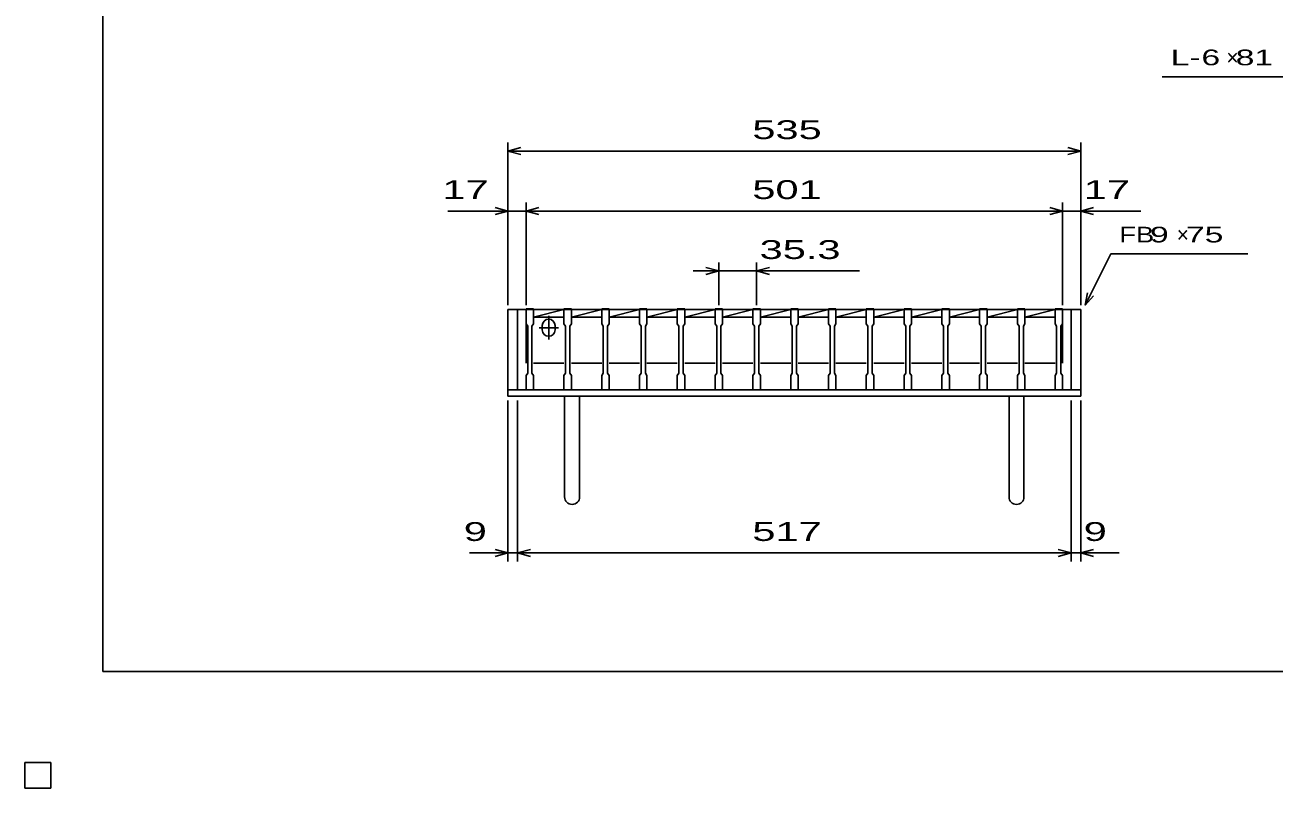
# Model space of a CAD drawing. Units: millimetres, scale not verified. Extents: x -1456 to 1385, y -1026 to 843.
# Drawn here: x -1456 to -289, y -1026 to -313 of the extents above; entities that cross this region are included whole.
import ezdxf
from ezdxf.enums import TextEntityAlignment as Align

# ---------------------------------------------------------------- set-up
doc = ezdxf.new("R2010")
doc.units = ezdxf.units.MM
doc.header["$LTSCALE"] = 8
for name, color, linetype, lineweight in [('0_2', 150, 'Continuous', 25), ('16', 3, 'Continuous', 25), ('19', 6, 'Continuous', 25), ('22', 4, 'Continuous', 25), ('24', 2, 'Continuous', 25), ('32', 4, 'Continuous', 25)]:
    doc.layers.add(name, color=color, linetype=linetype, lineweight=lineweight)
doc.styles.add('ベクトル', font='')
doc.styles.get('ベクトル').set_extended_font_data('ベクトル')

msp = doc.modelspace()

# ---------------------------------------------------------------- linework, layer by layer
at = {"layer": '0_2'}
for p, q in [((-1383.2, -917.2), (-1383.2, 842.8)), ((1384.8, -917.2), (-1383.2, -917.2)), ((-1432, -1002), (-1456, -1002)), ((-1456, -1002), (-1456, -1026)), ((-1432, -1002), (-1456, -1002)), ((-1456, -1002), (-1456, -1026)), ((-1432, -1002), (-1456, -1002)), ((-1456, -1002), (-1456, -1026)), ((-1432, -1002), (-1456, -1002)), ((-1456, -1002), (-1456, -1026)), ((-1432, -1002), (-1456, -1002)), ((-1456, -1002), (-1456, -1026)), ((-1432, -1026), (-1432, -1002)), ((-1432, -1026), (-1432, -1002)), ((-1432, -1026), (-1432, -1002)), ((-1432, -1026), (-1432, -1002)), ((-1432, -1026), (-1432, -1002)), ((-1456, -1026), (-1432, -1026)), ((-1456, -1026), (-1432, -1026)), ((-1456, -1026), (-1432, -1026)), ((-1456, -1026), (-1432, -1026)), ((-1456, -1026), (-1432, -1026))]:
    msp.add_line(p, q, dxfattribs=at)
at = {"layer": '16'}
for p, q in [((-988, -579), (-988, -578.3)), ((-988, -578.3), (-981, -578.3)), ((-988, -579), (-988, -592.5)), ((-981, -579), (-988, -579)), ((-988, -579), (-988, -629)), ((-981, -578.3), (-981, -579)), ((-981, -592.5), (-981, -579)), ((-981, -579), (-952.7, -579)), ((-981, -586), (-952.7, -579)), ((-952.7, -579), (-952.7, -578.3)), ((-952.7, -578.3), (-945.7, -578.3)), ((-952.7, -579), (-952.7, -592.5)), ((-945.7, -579), (-952.7, -579)), ((-945.7, -578.3), (-945.7, -579)), ((-945.7, -592.5), (-945.7, -579)), ((-945.7, -579), (-917.4, -579)), ((-945.7, -586), (-917.4, -579)), ((-917.4, -579), (-917.4, -578.3)), ((-917.4, -578.3), (-910.4, -578.3)), ((-917.4, -579), (-917.4, -592.5)), ((-910.4, -579), (-917.4, -579)), ((-910.4, -578.3), (-910.4, -579)), ((-910.4, -592.5), (-910.4, -579)), ((-910.4, -579), (-882.1, -579)), ((-910.4, -586), (-882.1, -579)), ((-882.1, -579), (-882.1, -578.3)), ((-882.1, -578.3), (-875.1, -578.3)), ((-882.1, -579), (-882.1, -592.5)), ((-875.1, -579), (-882.1, -579)), ((-875.1, -578.3), (-875.1, -579)), ((-875.1, -592.5), (-875.1, -579)), ((-875.1, -579), (-846.8, -579)), ((-875.1, -586), (-846.8, -579)), ((-846.8, -579), (-846.8, -578.3)), ((-846.8, -578.3), (-839.8, -578.3)), ((-846.8, -579), (-846.8, -592.5)), ((-839.8, -579), (-846.8, -579)), ((-839.8, -578.3), (-839.8, -579)), ((-839.8, -592.5), (-839.8, -579)), ((-839.8, -579), (-811.5, -579)), ((-839.8, -586), (-811.5, -579)), ((-811.5, -579), (-811.5, -578.3)), ((-811.5, -578.3), (-804.5, -578.3)), ((-811.5, -579), (-811.5, -592.5)), ((-804.5, -579), (-811.5, -579)), ((-804.5, -578.3), (-804.5, -579)), ((-804.5, -592.5), (-804.5, -579)), ((-804.5, -579), (-776.2, -579)), ((-804.5, -586), (-776.2, -579)), ((-776.2, -579), (-776.2, -578.3)), ((-776.2, -578.3), (-769.2, -578.3)), ((-776.2, -579), (-776.2, -592.5)), ((-769.2, -579), (-776.2, -579)), ((-769.2, -578.3), (-769.2, -579)), ((-769.2, -592.5), (-769.2, -579)), ((-769.2, -579), (-740.9, -579)), ((-769.2, -586), (-740.9, -579)), ((-740.9, -579), (-740.9, -578.3)), ((-740.9, -578.3), (-733.9, -578.3)), ((-740.9, -579), (-740.9, -592.5)), ((-733.9, -579), (-740.9, -579)), ((-733.9, -578.3), (-733.9, -579)), ((-733.9, -592.5), (-733.9, -579)), ((-733.9, -579), (-705.6, -579)), ((-733.9, -586), (-705.6, -579)), ((-705.6, -579), (-705.6, -578.3)), ((-705.6, -578.3), (-698.6, -578.3)), ((-705.6, -579), (-705.6, -592.5)), ((-698.6, -579), (-705.6, -579)), ((-698.6, -578.3), (-698.6, -579)), ((-698.6, -592.5), (-698.6, -579)), ((-698.6, -579), (-670.3, -579)), ((-698.6, -586), (-670.3, -579)), ((-670.3, -579), (-670.3, -578.3)), ((-670.3, -578.3), (-663.3, -578.3)), ((-670.3, -579), (-670.3, -592.5)), ((-663.3, -579), (-670.3, -579)), ((-663.3, -578.3), (-663.3, -579)), ((-663.3, -592.5), (-663.3, -579)), ((-663.3, -579), (-635, -579)), ((-663.3, -586), (-635, -579)), ((-635, -579), (-635, -578.3)), ((-635, -578.3), (-628, -578.3)), ((-635, -579), (-635, -592.5)), ((-628, -579), (-635, -579)), ((-628, -578.3), (-628, -579)), ((-628, -592.5), (-628, -579)), ((-628, -579), (-599.7, -579)), ((-628, -586), (-599.7, -579)), ((-599.7, -579), (-599.7, -578.3)), ((-599.7, -578.3), (-592.7, -578.3)), ((-599.7, -579), (-599.7, -592.5)), ((-592.7, -579), (-599.7, -579)), ((-592.7, -578.3), (-592.7, -579)), ((-592.7, -592.5), (-592.7, -579)), ((-592.7, -579), (-564.4, -579)), ((-592.7, -586), (-564.4, -579)), ((-564.4, -579), (-564.4, -578.3)), ((-564.4, -578.3), (-557.4, -578.3)), ((-564.4, -579), (-564.4, -592.5)), ((-557.4, -579), (-564.4, -579)), ((-557.4, -578.3), (-557.4, -579)), ((-557.4, -592.5), (-557.4, -579)), ((-557.4, -579), (-529.1, -579)), ((-557.4, -586), (-529.1, -579)), ((-529.1, -579), (-529.1, -578.3)), ((-529.1, -578.3), (-522.1, -578.3)), ((-529.1, -579), (-529.1, -592.5)), ((-522.1, -579), (-529.1, -579)), ((-522.1, -578.3), (-522.1, -579)), ((-522.1, -592.5), (-522.1, -579)), ((-522.1, -579), (-494, -579)), ((-522.1, -586), (-494, -579.049)), ((-494, -579), (-494, -578.3)), ((-494, -578.3), (-487, -578.3)), ((-494, -579), (-494, -592.5)), ((-487, -579), (-494, -579)), ((-487, -578.3), (-487, -579)), ((-487, -592.5), (-487, -579)), ((-487, -629), (-487, -579)), ((-988, -592.5), (-986.5, -594.5)), ((-986.5, -594.5), (-986.5, -638.5)), ((-982.5, -594.5), (-981, -592.5)), ((-982.5, -638.5), (-982.5, -594.5)), ((-981, -586), (-952.7, -586)), ((-972.85, -598), (-972.85, -594)), ((-966.85, -607), (-966.85, -585)), ((-960.85, -598), (-960.85, -594)), ((-952.7, -592.5), (-951.2, -594.5)), ((-951.2, -594.5), (-951.2, -638.5)), ((-947.2, -594.5), (-945.7, -592.5)), ((-947.2, -638.5), (-947.2, -594.5)), ((-945.7, -586), (-917.4, -586)), ((-917.4, -592.5), (-915.9, -594.5)), ((-915.9, -594.5), (-915.9, -638.5)), ((-911.9, -594.5), (-910.4, -592.5)), ((-911.9, -638.5), (-911.9, -594.5)), ((-910.4, -586), (-882.1, -586)), ((-882.1, -592.5), (-880.6, -594.5)), ((-880.6, -594.5), (-880.6, -638.5)), ((-876.6, -594.5), (-875.1, -592.5)), ((-876.6, -638.5), (-876.6, -594.5)), ((-875.1, -586), (-846.8, -586)), ((-846.8, -592.5), (-845.3, -594.5)), ((-845.3, -594.5), (-845.3, -638.5)), ((-841.3, -594.5), (-839.8, -592.5)), ((-841.3, -638.5), (-841.3, -594.5)), ((-839.8, -586), (-811.5, -586)), ((-811.5, -592.5), (-810, -594.5)), ((-810, -594.5), (-810, -638.5)), ((-806, -594.5), (-804.5, -592.5)), ((-806, -638.5), (-806, -594.5)), ((-804.5, -586), (-776.2, -586)), ((-776.2, -592.5), (-774.7, -594.5)), ((-774.7, -594.5), (-774.7, -638.5)), ((-770.7, -594.5), (-769.2, -592.5)), ((-770.7, -638.5), (-770.7, -594.5)), ((-769.2, -586), (-740.9, -586)), ((-740.9, -592.5), (-739.4, -594.5)), ((-739.4, -594.5), (-739.4, -638.5)), ((-735.4, -594.5), (-733.9, -592.5)), ((-735.4, -638.5), (-735.4, -594.5)), ((-733.9, -586), (-705.6, -586)), ((-705.6, -592.5), (-704.1, -594.5)), ((-704.1, -594.5), (-704.1, -638.5)), ((-700.1, -594.5), (-698.6, -592.5)), ((-700.1, -638.5), (-700.1, -594.5)), ((-698.6, -586), (-670.3, -586)), ((-670.3, -592.5), (-668.8, -594.5)), ((-668.8, -594.5), (-668.8, -638.5)), ((-664.8, -594.5), (-663.3, -592.5)), ((-664.8, -638.5), (-664.8, -594.5)), ((-663.3, -586), (-635, -586)), ((-635, -592.5), (-633.5, -594.5)), ((-633.5, -594.5), (-633.5, -638.5)), ((-629.5, -594.5), (-628, -592.5)), ((-629.5, -638.5), (-629.5, -594.5)), ((-628, -586), (-599.7, -586)), ((-599.7, -592.5), (-598.2, -594.5)), ((-598.2, -594.5), (-598.2, -638.5)), ((-594.2, -594.5), (-592.7, -592.5)), ((-594.2, -638.5), (-594.2, -594.5)), ((-592.7, -586), (-564.4, -586)), ((-564.4, -592.5), (-562.9, -594.5)), ((-562.9, -594.5), (-562.9, -638.5)), ((-558.9, -594.5), (-557.4, -592.5)), ((-558.9, -638.5), (-558.9, -594.5)), ((-557.4, -586), (-529.1, -586)), ((-529.1, -592.5), (-527.6, -594.5)), ((-527.6, -594.5), (-527.6, -638.5)), ((-523.6, -594.5), (-522.1, -592.5)), ((-523.6, -638.5), (-523.6, -594.5)), ((-522.1, -586), (-494, -586)), ((-494, -592.5), (-492.5, -594.5)), ((-492.5, -594.5), (-492.5, -638.5)), ((-488.5, -594.5), (-487, -592.5)), ((-488.5, -638.5), (-488.5, -594.5)), ((-975.85, -596), (-957.85, -596)), ((-981, -629), (-952.7, -629)), ((-945.7, -629), (-917.4, -629)), ((-910.4, -629), (-882.1, -629)), ((-875.1, -629), (-846.8, -629)), ((-839.8, -629), (-811.5, -629)), ((-804.5, -629), (-776.2, -629)), ((-769.2, -629), (-740.9, -629)), ((-733.9, -629), (-705.6, -629)), ((-698.6, -629), (-670.3, -629)), ((-663.3, -629), (-635, -629)), ((-628, -629), (-599.7, -629)), ((-592.7, -629), (-564.4, -629)), ((-557.4, -629), (-529.1, -629)), ((-522.1, -629), (-494, -629)), ((-986.5, -638.5), (-988, -640.5)), ((-988, -640.5), (-988, -654)), ((-981, -640.5), (-982.5, -638.5)), ((-981, -654), (-981, -640.5)), ((-951.2, -638.5), (-952.7, -640.5)), ((-952.7, -640.5), (-952.7, -654)), ((-945.7, -640.5), (-947.2, -638.5)), ((-945.7, -654), (-945.7, -640.5)), ((-915.9, -638.5), (-917.4, -640.5)), ((-917.4, -640.5), (-917.4, -654)), ((-910.4, -640.5), (-911.9, -638.5)), ((-910.4, -654), (-910.4, -640.5)), ((-880.6, -638.5), (-882.1, -640.5)), ((-882.1, -640.5), (-882.1, -654)), ((-875.1, -640.5), (-876.6, -638.5)), ((-875.1, -654), (-875.1, -640.5)), ((-845.3, -638.5), (-846.8, -640.5)), ((-846.8, -640.5), (-846.8, -654)), ((-839.8, -640.5), (-841.3, -638.5)), ((-839.8, -654), (-839.8, -640.5)), ((-810, -638.5), (-811.5, -640.5)), ((-811.5, -640.5), (-811.5, -654)), ((-804.5, -640.5), (-806, -638.5)), ((-804.5, -654), (-804.5, -640.5)), ((-774.7, -638.5), (-776.2, -640.5)), ((-776.2, -640.5), (-776.2, -654)), ((-769.2, -640.5), (-770.7, -638.5)), ((-769.2, -654), (-769.2, -640.5)), ((-739.4, -638.5), (-740.9, -640.5)), ((-740.9, -640.5), (-740.9, -654)), ((-733.9, -640.5), (-735.4, -638.5)), ((-733.9, -654), (-733.9, -640.5)), ((-704.1, -638.5), (-705.6, -640.5)), ((-705.6, -640.5), (-705.6, -654)), ((-698.6, -640.5), (-700.1, -638.5)), ((-698.6, -654), (-698.6, -640.5)), ((-668.8, -638.5), (-670.3, -640.5)), ((-670.3, -640.5), (-670.3, -654)), ((-663.3, -640.5), (-664.8, -638.5)), ((-663.3, -654), (-663.3, -640.5)), ((-633.5, -638.5), (-635, -640.5)), ((-635, -640.5), (-635, -654)), ((-628, -640.5), (-629.5, -638.5)), ((-628, -654), (-628, -640.5)), ((-598.2, -638.5), (-599.7, -640.5)), ((-599.7, -640.5), (-599.7, -654)), ((-592.7, -640.5), (-594.2, -638.5)), ((-592.7, -654), (-592.7, -640.5)), ((-562.9, -638.5), (-564.4, -640.5)), ((-564.4, -640.5), (-564.4, -654)), ((-557.4, -640.5), (-558.9, -638.5)), ((-557.4, -654), (-557.4, -640.5)), ((-527.6, -638.5), (-529.1, -640.5)), ((-529.1, -640.5), (-529.1, -654)), ((-522.1, -640.5), (-523.6, -638.5)), ((-522.1, -654), (-522.1, -640.5)), ((-492.5, -638.5), (-494, -640.5)), ((-494, -640.5), (-494, -654)), ((-487, -640.5), (-488.5, -638.5)), ((-487, -654), (-487, -640.5)), ((-988, -654), (-981, -654)), ((-952.7, -654), (-945.7, -654)), ((-917.4, -654), (-910.4, -654)), ((-882.1, -654), (-875.1, -654)), ((-846.8, -654), (-839.8, -654)), ((-811.5, -654), (-804.5, -654)), ((-776.2, -654), (-769.2, -654)), ((-740.9, -654), (-733.9, -654)), ((-705.6, -654), (-698.6, -654)), ((-670.3, -654), (-663.3, -654)), ((-635, -654), (-628, -654)), ((-599.7, -654), (-592.7, -654)), ((-564.4, -654), (-557.4, -654)), ((-529.1, -654), (-522.1, -654)), ((-494, -654), (-487, -654)), ((-1432, -1002), (-1456, -1002)), ((-1456, -1002), (-1456, -1026)), ((-1432, -1002), (-1456, -1002)), ((-1456, -1002), (-1456, -1026)), ((-1432, -1002), (-1456, -1002)), ((-1456, -1002), (-1456, -1026)), ((-1432, -1002), (-1456, -1002)), ((-1456, -1002), (-1456, -1026)), ((-1432, -1002), (-1456, -1002)), ((-1456, -1002), (-1456, -1026)), ((-1432, -1026), (-1432, -1002)), ((-1432, -1026), (-1432, -1002)), ((-1432, -1026), (-1432, -1002)), ((-1432, -1026), (-1432, -1002)), ((-1432, -1026), (-1432, -1002)), ((-1456, -1026), (-1432, -1026)), ((-1456, -1026), (-1432, -1026)), ((-1456, -1026), (-1432, -1026)), ((-1456, -1026), (-1432, -1026)), ((-1456, -1026), (-1432, -1026))]:
    msp.add_line(p, q, dxfattribs=at)
for centre, start, end in [((-966.85, -594), 0, 180), ((-966.85, -598), 180, 0)]:
    msp.add_arc(centre, 6, start, end, dxfattribs=at)
at = {"layer": '19'}
for p, q in [((-988, -579), (-1005, -579)), ((-1005, -579), (-1005, -660)), ((-996, -654), (-996, -579)), ((-470, -579), (-487, -579)), ((-479, -579), (-479, -654)), ((-470, -660), (-470, -579)), ((-996, -654), (-1005, -654)), ((-1005, -660), (-470, -660)), ((-479, -654), (-996, -654)), ((-952, -660), (-952, -754)), ((-938, -754), (-938, -660)), ((-537, -660), (-537, -754)), ((-523, -754), (-523, -660)), ((-479, -654), (-470, -654))]:
    msp.add_line(p, q, dxfattribs=at)
for centre in [(-945, -754), (-530, -754)]:
    msp.add_arc(centre, 7, 180, 0, dxfattribs=at)
at = {"layer": '22'}
for p, q in [((-394, -361.5), (-234, -361.5)), ((-1005, -575), (-1005, -423)), ((-1005, -431), (-993, -427.8)), ((-993, -434.2), (-1005, -431)), ((-1005, -431), (-470, -431)), ((-470, -431), (-482, -427.8)), ((-482, -434.2), (-470, -431)), ((-470, -575), (-470, -423)), ((-1061, -487), (-1005, -487)), ((-1005, -487), (-1017, -483.8)), ((-1017, -490.2), (-1005, -487)), ((-1005, -575), (-1005, -479)), ((-1005, -487), (-988, -487)), ((-988, -575), (-988, -479)), ((-988, -487), (-976, -483.8)), ((-976, -490.2), (-988, -487)), ((-988, -487), (-487, -487)), ((-487, -487), (-499, -483.8)), ((-499, -490.2), (-487, -487)), ((-487, -575), (-487, -479)), ((-487, -487), (-470, -487)), ((-470, -575), (-470, -479)), ((-470, -487), (-458, -483.8)), ((-458, -490.2), (-470, -487)), ((-470, -487), (-414, -487)), ((-808, -575), (-808, -535)), ((-772.7, -535), (-772.7, -575)), ((-466, -575), (-442, -527)), ((-442, -527), (-314, -527)), ((-808, -543), (-832, -543)), ((-808, -543), (-820, -539.8)), ((-820, -546.2), (-808, -543)), ((-808, -543), (-772.7, -543)), ((-772.7, -543), (-760.7, -539.8)), ((-760.7, -546.2), (-772.7, -543)), ((-772.7, -543), (-676.7, -543)), ((-466, -575), (-463.6, -563.32)), ((-466, -575), (-458, -566.2)), ((-1005, -814.4), (-1005, -664)), ((-996, -814.4), (-996, -664)), ((-479, -814.4), (-479, -664)), ((-470, -814.4), (-470, -664)), ((-1005, -806.4), (-1017, -803.2)), ((-996, -806.4), (-984, -803.2)), ((-479, -806.4), (-491, -803.2)), ((-470, -806.4), (-458, -803.2)), ((-1041, -806.4), (-1005, -806.4)), ((-1017, -809.6), (-1005, -806.4)), ((-1005, -806.4), (-996, -806.4)), ((-984, -809.6), (-996, -806.4)), ((-996, -806.4), (-479, -806.4)), ((-491, -809.6), (-479, -806.4)), ((-479, -806.4), (-470, -806.4)), ((-458, -809.6), (-470, -806.4)), ((-470, -806.4), (-434, -806.4))]:
    msp.add_line(p, q, dxfattribs=at)
at = {"layer": '22', "color": 2}
for p, q in [((-1432, -1002), (-1456, -1002)), ((-1456, -1002), (-1456, -1026)), ((-1432, -1002), (-1456, -1002)), ((-1456, -1002), (-1456, -1026)), ((-1432, -1002), (-1456, -1002)), ((-1456, -1002), (-1456, -1026)), ((-1432, -1026), (-1432, -1002)), ((-1432, -1026), (-1432, -1002)), ((-1432, -1026), (-1432, -1002)), ((-1456, -1026), (-1432, -1026)), ((-1456, -1026), (-1432, -1026)), ((-1456, -1026), (-1432, -1026))]:
    msp.add_line(p, q, dxfattribs=at)
at = {"layer": '24', "color": 4}
for p, q in [((-1432, -1002), (-1456, -1002)), ((-1456, -1002), (-1456, -1026)), ((-1432, -1002), (-1456, -1002)), ((-1456, -1002), (-1456, -1026)), ((-1432, -1002), (-1456, -1002)), ((-1456, -1002), (-1456, -1026)), ((-1432, -1026), (-1432, -1002)), ((-1432, -1026), (-1432, -1002)), ((-1432, -1026), (-1432, -1002)), ((-1456, -1026), (-1432, -1026)), ((-1456, -1026), (-1432, -1026)), ((-1456, -1026), (-1432, -1026))]:
    msp.add_line(p, q, dxfattribs=at)
at = {"layer": '32'}
for p, q in [((-1432, -1002), (-1456, -1002)), ((-1456, -1002), (-1456, -1026)), ((-1432, -1002), (-1456, -1002)), ((-1456, -1002), (-1456, -1026)), ((-1432, -1002), (-1456, -1002)), ((-1456, -1002), (-1456, -1026)), ((-1432, -1002), (-1456, -1002)), ((-1456, -1002), (-1456, -1026)), ((-1432, -1002), (-1456, -1002)), ((-1456, -1002), (-1456, -1026)), ((-1432, -1026), (-1432, -1002)), ((-1432, -1026), (-1432, -1002)), ((-1432, -1026), (-1432, -1002)), ((-1432, -1026), (-1432, -1002)), ((-1432, -1026), (-1432, -1002)), ((-1456, -1026), (-1432, -1026)), ((-1456, -1026), (-1432, -1026)), ((-1456, -1026), (-1432, -1026)), ((-1456, -1026), (-1432, -1026)), ((-1456, -1026), (-1432, -1026))]:
    msp.add_line(p, q, dxfattribs=at)

# ---------------------------------------------------------------- texts
at = {"layer": '22', "color": 2, "style": 'ベクトル'}
for s, height, width, p in [('L-', 14.66, 1.6, (-386, -343.5)), (' 6 ', 14.66, 1.6, (-366, -343.5)), (' 81 ', 14.66, 1.6, (-334, -343.5)), (' 535 ', 17.6, 1.65, (-787.5, -411)), (' 17 ', 17.6, 1.65, (-1077, -467)), (' 501 ', 17.6, 1.65, (-787.5, -467)), (' 17 ', 17.6, 1.65, (-478, -467)), (' 9 ', 14.66, 1.6, (-414, -509)), ('FB', 14.66, 1.3, (-434, -509)), (' 75 ', 14.66, 1.6, (-380.4, -509)), (' 35.3 ', 17.6, 1.65, (-780.7, -523)), (' 9 ', 17.6, 1.65, (-1057, -786.4)), (' 517 ', 17.6, 1.65, (-787.5, -786.4)), (' 9 ', 17.6, 1.65, (-478, -786.4))]:
    msp.add_text(s, height=height, dxfattribs=dict(at, width=width)).set_placement(p, align=Align.MIDDLE_LEFT)
for p in [(-334, -343.5), (-380.4, -509)]:
    msp.add_text('×', height=14.66, dxfattribs=at).set_placement(p, align=Align.MIDDLE_LEFT)

doc.saveas('drawing.dxf')
